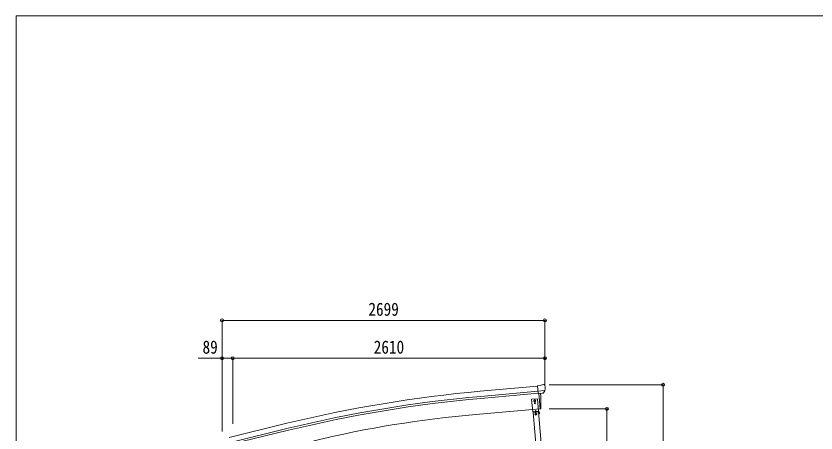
# Model space of a CAD drawing. Units: millimetres at full size. Extents: x -6988 to 7066, y -4877 to 4823.
# Drawn here: x -6988 to -300, y 1337 to 4823 of the extents above; entities that cross this region are included whole.
import ezdxf
from ezdxf.enums import TextEntityAlignment as Align

# ---------------------------------------------------------------- set-up
doc = ezdxf.new("R2010")
doc.units = ezdxf.units.MM
doc.header["$LTSCALE"] = 25
doc.header["$PDMODE"] = 32
doc.header["$PDSIZE"] = 25
for name, color, linetype, lineweight in [('0-1_本体', 4, 'Continuous', 9), ('0-2_部品', 7, 'Continuous', 9), ('0-A_寸法', 6, 'Continuous', 9), ('1-7', 7, 'Continuous', 9), ('F-0_240', 7, 'Continuous', 9)]:
    doc.layers.add(name, color=color, linetype=linetype, lineweight=lineweight)
doc.styles.add('ＭＳ ゴシック', font='')
doc.styles.get('ＭＳ ゴシック').set_extended_font_data('MS Gothic')

msp = doc.modelspace()

# ---------------------------------------------------------------- linework, layer by layer
at = {"layer": '0-1_本体'}
for p, q in [((-2629.22, 1729.18), (-3106.73, 1685.98)), ((-2625.46, 1686.18), (-3102.84, 1642.99)), ((-2623.99, 1669.41), (-3101.32, 1626.22)), ((-2616.75, 1667.02), (-2605.5, 1538.42)), ((-2605.5, 1538.42), (-3143.45, 1491.36)), ((-5206.06, 1300.36), (-4723.18, 1417.85)), ((-5195.98, 1258.4), (-4712.97, 1375.87)), ((-5192.05, 1242.02), (-4708.99, 1359.51))]:
    msp.add_line(p, q, dxfattribs=at)
for centre, radius, start, end in [((-2110.6, -9324.03), 11054.98, 95.16866, 103.66973), ((-2110.6, -9324.03), 11011.82, 95.16974, 103.66973), ((-2110.6, -9324.03), 10994.98, 95.16974, 103.66973), ((-2344.43, -7724.29), 9250.23, 94.95525, 103.47191)]:
    msp.add_arc(centre, radius, start, end, dxfattribs=at)
at = {"layer": '0-2_部品'}
for p, q in [((-2602.82, 1733.4), (-2591.1, 1740.17)), ((-2576.19, 1741.75), (-2589.86, 1740.56)), ((-2567.06, 1736), (-2572.54, 1740.6)), ((-2602.82, 1733.4), (-2629.38, 1731.08)), ((-2623.73, 1666.41), (-2629.38, 1731.08)), ((-2566.52, 1691.11), (-2625.44, 1685.96)), ((-2577.77, 1671.62), (-2566.84, 1690.56)), ((-2566, 1733.96), (-2565.88, 1732.62)), ((-2613.76, 1667.29), (-2623.73, 1666.41)), ((-2605.7, 1540.7), (-2616.75, 1667.02)), ((-2580.16, 1670.23), (-2587.86, 1669.55)), ((-2605.46, 1537.93), (-2605.7, 1540.7)), ((-2602.85, 1538.32), (-2605.46, 1537.93))]:
    msp.add_line(p, q, dxfattribs=at)
for points in [[(-2566.45, 1691.74), (-2566.73, 1690.76), (-2566.84, 1690.56)], [(-2613.76, 1667.29), (-2613.49, 1667.22), (-2588.12, 1669.44), (-2587.86, 1669.55)], [(-2600.3, 1541.15), (-2599.47, 1566.78), (-2599.27, 1593.27), (-2599.74, 1619.76), (-2600.88, 1646.23), (-2602.38, 1668.19)]]:
    msp.add_lwpolyline(points, dxfattribs=at)
msp.add_circle((-2651.53, 1605.57), 6.5, dxfattribs=at)
for centre, radius, start, end in [((-2589.6, 1737.57), 3, 95, 120), ((-2575.76, 1736.77), 5, 50.00648, 94.99352), ((-2767.51, 1714.98), 202.4, 353.4085, 5), ((-2603.29, 1541.28), 3, 278.50322, 357.46219)]:
    msp.add_arc(centre, radius, start, end, dxfattribs=at)
for centre, major_axis, ratio, start_param, end_param in [((-2561.67, 1738), (-15.35, 3.44), 0.101033, 5.9751426, 5.9753737), ((-2568.99, 1733.7), (2.71, -1.31), 0.997474, 0.5366567, 1.3225652), ((-2580.43, 1673.22), (1.62, -2.54), 0.997631, 5.8041905, 5.8929484), ((-2580.5, 1673.33), (-3.5, 2.17), 0.650902, 2.1145521, 2.1873627), ((-2580.37, 1673.13), (1.62, -2.54), 0.997631, 5.965759, 6.7621801)]:
    msp.add_ellipse(centre, major_axis=major_axis, ratio=ratio, start_param=start_param, end_param=end_param, dxfattribs=at)
at = {"layer": '0-A_寸法'}
for p, q in [((-5265.53, 2278.58), (-5265.53, 1961.96)), ((-5265.53, 2278.58), (-2566.53, 2278.58)), ((-2566.53, 2278.58), (-2566.53, 1961.96)), ((-5265.53, 1961.96), (-5465.53, 1961.96)), ((-5265.53, 1961.96), (-5265.53, 1349.73)), ((-5265.53, 1961.96), (-5176.53, 1961.96)), ((-5176.53, 1961.96), (-2566.53, 1961.96)), ((-5176.53, 1961.96), (-5176.53, 1414.11)), ((-2566.53, 1961.96), (-2566.53, 1732.96)), ((-1579.17, 1739.72), (-2531.46, 1739.72)), ((-1579.17, -1369.78), (-1579.17, 1739.72)), ((-2048.19, 1538.42), (-2531.46, 1538.42)), ((-2048.19, 1538.42), (-2048.19, -1369.78))]:
    msp.add_line(p, q, dxfattribs=at)
for p in [(-5265.53, 2278.58), (-2566.53, 2278.58), (-5265.53, 1961.96), (-5176.53, 1961.96), (-2566.53, 1961.96), (-1579.17, 1739.72), (-2048.19, 1538.42)]:
    msp.add_point(p, dxfattribs=at)
at = {"layer": '1-7'}
for p, q in [((-2627.93, 1622.69), (-2677.74, 1618.33)), ((-2677.74, 1618.33), (-2668.58, 1513.73)), ((-2651.53, 1613.07), (-2658.03, 1609.32)), ((-2658.03, 1609.32), (-2658.03, 1601.81)), ((-2645.03, 1609.32), (-2651.53, 1613.07)), ((-2645.03, 1601.82), (-2645.03, 1609.32)), ((-2618.77, 1518.09), (-2627.93, 1622.69)), ((-2658.03, 1601.81), (-2651.53, 1598.06)), ((-2651.01, 1586.05), (-2651.83, 1586.05)), ((-2651.83, 1586.05), (-2651.83, 1585.23)), ((-2651.83, 1585.23), (-2651.01, 1585.23)), ((-2651.53, 1598.06), (-2645.03, 1601.82)), ((-2650.19, 1587.69), (-2650.19, 1586.87)), ((-2649.37, 1587.69), (-2650.19, 1587.69)), ((-2650.19, 1584.41), (-2650.19, 1583.59)), ((-2650.19, 1583.59), (-2649.37, 1583.59)), ((-2649.37, 1586.87), (-2649.37, 1587.69)), ((-2649.37, 1583.59), (-2649.37, 1584.41)), ((-2647.73, 1586.05), (-2648.55, 1586.05)), ((-2648.55, 1585.23), (-2647.73, 1585.23)), ((-2647.73, 1585.23), (-2647.73, 1586.05)), ((-2668.58, 1513.73), (-2618.77, 1518.09)), ((-2621.33, 1512.85), (-2665.16, 1509.01)), ((-2620.41, 1515.94), (-2663.93, 1512.13)), ((-2663.66, 1509.14), (-2663.93, 1512.13)), ((-2658.62, 1514.6), (-2628.74, 1517.22)), ((-2658.45, 1512.61), (-2658.62, 1514.6)), ((-2628.56, 1515.23), (-2658.45, 1512.61)), ((-2649.22, 1510.41), (-2649.48, 1513.39)), ((-2649.26, 1510.9), (-2637.31, 1511.95)), ((-2644.42, 1524.34), (-2648.55, 1515.48)), ((-2641.85, 1502.5), (-2648.35, 1498.74)), ((-2648.35, 1498.74), (-2648.35, 1491.24)), ((-2648.35, 1491.24), (-2641.85, 1487.49)), ((-2644.42, 1524.34), (-2638.81, 1516.34)), ((-2635.35, 1498.74), (-2641.85, 1502.5)), ((-2641.85, 1487.49), (-2635.35, 1491.24)), ((-2637.26, 1511.45), (-2637.53, 1514.44)), ((-2635.35, 1491.24), (-2635.35, 1498.74)), ((-2628.74, 1517.22), (-2628.56, 1515.23)), ((-2622.82, 1512.72), (-2623.08, 1515.71)), ((-2622.86, 1513.22), (-2620.19, 1513.45)), ((-2611.87, 1499.62), (-2619.72, 1513.2)), ((-2609.71, 1500.87), (-2617.55, 1514.45)), ((-2614.38, 1503.95), (-2612.21, 1505.2)), ((-2609.71, 1500.87), (-2611.87, 1499.62))]:
    msp.add_line(p, q, dxfattribs=at)
at = {"layer": '1-7', "color": 4}
for p, q in [((-2665.17, 1509.01), (-2488.07, -516.89)), ((-2621.34, 1512.84), (-2444.24, -513.06))]:
    msp.add_line(p, q, dxfattribs=at)
at = {"layer": '1-7'}
for centre, radius in [((-2651.53, 1605.57), 8.5), ((-2651.53, 1605.57), 7.7), ((-2651.53, 1605.57), 6.5), ((-2651.45, 1605.57), 6.5), ((-2649.78, 1585.64), 3.75), ((-2641.85, 1494.99), 8.5), ((-2641.85, 1494.99), 7.7), ((-2641.85, 1494.99), 6.5)]:
    msp.add_circle(centre, radius, dxfattribs=at)
for centre, radius, start, end in [((-2651.01, 1586.87), 0.82, 270.004, 0.004), ((-2651.01, 1584.41), 0.82, 0.004, 90.004), ((-2648.55, 1586.87), 0.82, 180.004, 270.004), ((-2648.55, 1584.41), 0.82, 90.004, 180.004), ((-2620.15, 1512.95), 3, 30.004, 95.004), ((-2620.15, 1512.95), 0.5, 30.004, 95.004)]:
    msp.add_arc(centre, radius, start, end, dxfattribs=at)
at = {"layer": 'F-0_240', "color": 5}
for q in [(-6987.88, -4877.21), (6712.12, 4822.79)]:
    msp.add_line((-6987.88, 4822.79), q, dxfattribs=at)

# ---------------------------------------------------------------- texts
at = {"layer": '0-A_寸法', "color": 7, "style": 'ＭＳ ゴシック', "width": 0.85}
for s, p in [('2699', (-4042.03, 2283.58)), ('89', (-5428.53, 1966.96)), ('2610', (-3997.53, 1966.96))]:
    msp.add_text(s, height=110, dxfattribs=at).set_placement(p, align=Align.BOTTOM_LEFT)

doc.saveas('drawing.dxf')
